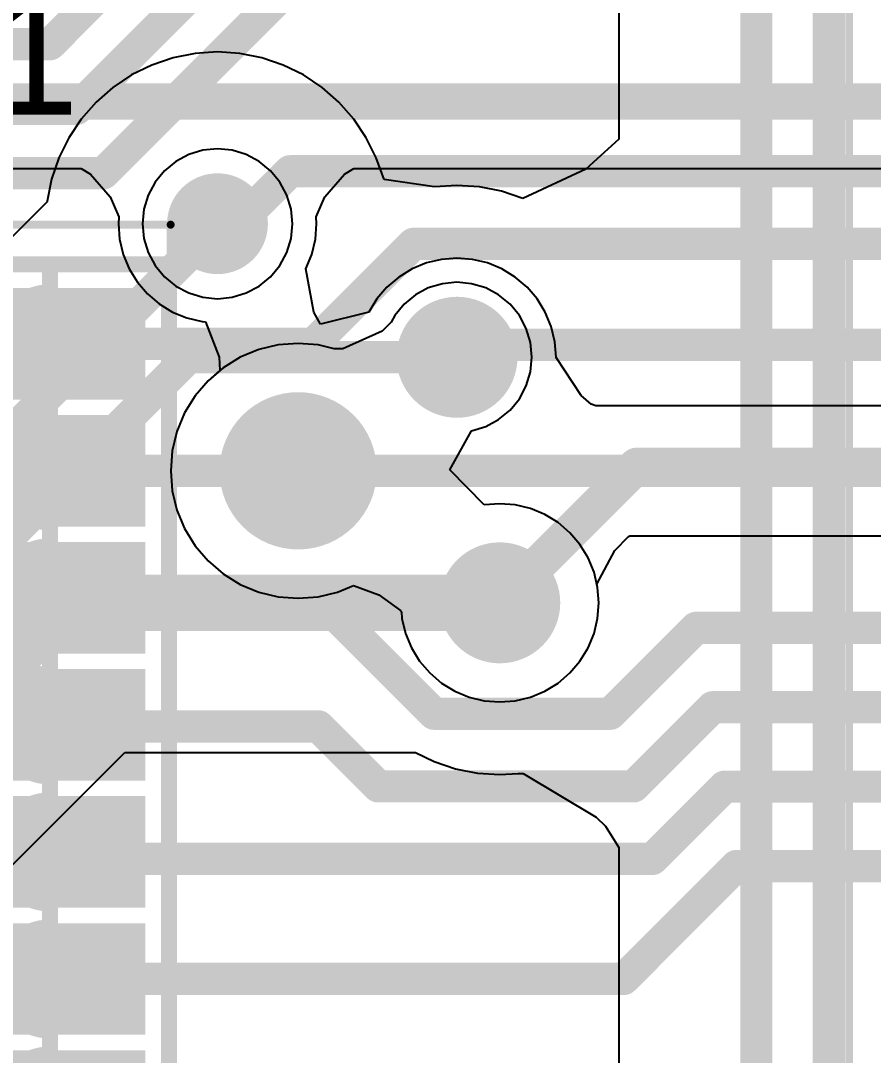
# Model space of a CAD drawing. Header units: millimetres. Extents: x 5.97 to 14.78, y 3.86 to 11.35.
# Drawn here: x 10.2562 to 10.4676, y 7.1488 to 7.4053 of the extents above; entities that cross this region are included whole.
import ezdxf

# ---------------------------------------------------------------- set-up
doc = ezdxf.new("R2010")
doc.units = ezdxf.units.MM
doc.header["$MEASUREMENT"] = 0
for name, color, linetype in [('BottomLayer', 5, 'Continuous'), ('BottomSolder', 6, 'Continuous'), ('Mechanical13', 56, 'Continuous'), ('Mechanical15', 56, 'Continuous'), ('MidLayer1', 16, 'Continuous'), ('MidLayer2', 76, 'Continuous'), ('MultiLayer', 9, 'Continuous'), ('TopLayer', 1, 'Continuous'), ('TopOverlay', 2, 'Continuous'), ('TopPaste', 8, 'Continuous'), ('TopSolder', 216, 'Continuous')]:
    doc.layers.add(name, color=color, linetype=linetype)

# ---------------------------------------------------------------- blocks, each defined once
blk = doc.blocks.new('TQG144_M_139')
at = {"layer": 'Mechanical15', "const_width": 0.00197}
blk.add_lwpolyline([(0.47835, 0.47835), (0.47835, -0.47835)], dxfattribs=at)
blk = doc.blocks.new('0603R_8CV_155')
at = {"layer": 'Mechanical13', "const_width": 0.00394}
for points in [[(-0.03346, 0.12992), (-0.03346, 0.12303)], [(0.03346, 0.12992), (-0.03346, 0.12992)], [(0.03346, 0.12992), (0.03346, 0.12303)], [(-0.03346, 0.09744), (-0.03346, 0.09154)], [(0.03346, 0.09744), (0.03346, 0.09154)], [(-0.03346, 0.06594), (-0.03346, 0.06004)], [(0.03346, 0.06594), (0.03346, 0.06004)], [(-0.03346, 0.03445), (-0.03346, 0.02854)], [(0.03346, 0.03445), (0.03346, 0.02854)], [(-0.03346, 0.00295), (-0.03346, -0.00295)], [(0.03346, 0.00295), (0.03346, -0.00295)], [(-0.03346, -0.02854), (-0.03346, -0.03445)], [(0.03346, -0.02854), (0.03346, -0.03445)], [(-0.03346, -0.06004), (-0.03346, -0.06594)], [(0.03346, -0.06004), (0.03346, -0.06594)], [(-0.03346, -0.09154), (-0.03346, -0.09744)], [(0.03346, -0.09154), (0.03346, -0.09744)], [(-0.03346, -0.12303), (-0.03346, -0.12992)], [(0.03346, -0.12303), (0.03346, -0.12992)], [(0.03346, -0.12992), (-0.03346, -0.12992)]]:
    blk.add_lwpolyline(points, dxfattribs=at)
at = {"layer": 'Mechanical13', "const_width": 0.00197}
for points in [[(-0.03445, 0.12992, 1), (-0.03248, 0.12992, 1)], [(-0.03445, 0.12992, 1), (-0.03248, 0.12992, 1)], [(0.03248, 0.12992, 1), (0.03445, 0.12992, 1)], [(0.03248, 0.12992, 1), (0.03445, 0.12992, 1)], [(-0.03445, 0.12303, 1), (-0.03248, 0.12303, 1)], [(-0.03445, 0.12303, 1), (-0.03248, 0.12303, 1)], [(0.03248, 0.12303, 1), (0.03445, 0.12303, 1)], [(0.03248, 0.12303, 1), (0.03445, 0.12303, 1)], [(-0.03445, 0.09744, 1), (-0.03248, 0.09744, 1)], [(-0.03445, 0.09744, 1), (-0.03248, 0.09744, 1)], [(0.03248, 0.09744, 1), (0.03445, 0.09744, 1)], [(0.03248, 0.09744, 1), (0.03445, 0.09744, 1)], [(-0.03445, 0.09154, 1), (-0.03248, 0.09154, 1)], [(-0.03445, 0.09154, 1), (-0.03248, 0.09154, 1)], [(0.03248, 0.09154, 1), (0.03445, 0.09154, 1)], [(0.03248, 0.09154, 1), (0.03445, 0.09154, 1)], [(-0.03445, 0.06594, 1), (-0.03248, 0.06594, 1)], [(-0.03445, 0.06594, 1), (-0.03248, 0.06594, 1)], [(0.03248, 0.06594, 1), (0.03445, 0.06594, 1)], [(0.03248, 0.06594, 1), (0.03445, 0.06594, 1)], [(-0.03445, 0.06004, 1), (-0.03248, 0.06004, 1)], [(-0.03445, 0.06004, 1), (-0.03248, 0.06004, 1)], [(0.03248, 0.06004, 1), (0.03445, 0.06004, 1)], [(0.03248, 0.06004, 1), (0.03445, 0.06004, 1)], [(-0.03445, 0.03445, 1), (-0.03248, 0.03445, 1)], [(-0.03445, 0.03445, 1), (-0.03248, 0.03445, 1)], [(0.03248, 0.03445, 1), (0.03445, 0.03445, 1)], [(0.03248, 0.03445, 1), (0.03445, 0.03445, 1)], [(-0.03445, 0.02854, 1), (-0.03248, 0.02854, 1)], [(-0.03445, 0.02854, 1), (-0.03248, 0.02854, 1)], [(0.03248, 0.02854, 1), (0.03445, 0.02854, 1)], [(0.03248, 0.02854, 1), (0.03445, 0.02854, 1)], [(-0.03445, 0.00295, 1), (-0.03248, 0.00295, 1)], [(-0.03445, 0.00295, 1), (-0.03248, 0.00295, 1)], [(0.03248, 0.00295, 1), (0.03445, 0.00295, 1)], [(0.03248, 0.00295, 1), (0.03445, 0.00295, 1)], [(-0.03445, -0.00295, 1), (-0.03248, -0.00295, 1)], [(-0.03445, -0.00295, 1), (-0.03248, -0.00295, 1)], [(0.03248, -0.00295, 1), (0.03445, -0.00295, 1)], [(0.03248, -0.00295, 1), (0.03445, -0.00295, 1)], [(-0.03445, -0.02854, 1), (-0.03248, -0.02854, 1)], [(-0.03445, -0.02854, 1), (-0.03248, -0.02854, 1)], [(0.03248, -0.02854, 1), (0.03445, -0.02854, 1)], [(0.03248, -0.02854, 1), (0.03445, -0.02854, 1)], [(-0.03445, -0.03445, 1), (-0.03248, -0.03445, 1)], [(-0.03445, -0.03445, 1), (-0.03248, -0.03445, 1)], [(0.03248, -0.03445, 1), (0.03445, -0.03445, 1)], [(0.03248, -0.03445, 1), (0.03445, -0.03445, 1)], [(-0.03445, -0.06004, 1), (-0.03248, -0.06004, 1)], [(-0.03445, -0.06004, 1), (-0.03248, -0.06004, 1)], [(0.03248, -0.06004, 1), (0.03445, -0.06004, 1)], [(0.03248, -0.06004, 1), (0.03445, -0.06004, 1)], [(-0.03445, -0.06594, 1), (-0.03248, -0.06594, 1)], [(-0.03445, -0.06594, 1), (-0.03248, -0.06594, 1)], [(0.03248, -0.06594, 1), (0.03445, -0.06594, 1)], [(0.03248, -0.06594, 1), (0.03445, -0.06594, 1)], [(-0.03445, -0.09154, 1), (-0.03248, -0.09154, 1)], [(-0.03445, -0.09154, 1), (-0.03248, -0.09154, 1)], [(0.03248, -0.09154, 1), (0.03445, -0.09154, 1)], [(0.03248, -0.09154, 1), (0.03445, -0.09154, 1)], [(-0.03445, -0.09744, 1), (-0.03248, -0.09744, 1)], [(-0.03445, -0.09744, 1), (-0.03248, -0.09744, 1)], [(0.03248, -0.09744, 1), (0.03445, -0.09744, 1)], [(0.03248, -0.09744, 1), (0.03445, -0.09744, 1)], [(-0.03445, -0.12303, 1), (-0.03248, -0.12303, 1)], [(-0.03445, -0.12303, 1), (-0.03248, -0.12303, 1)], [(0.03248, -0.12303, 1), (0.03445, -0.12303, 1)], [(0.03248, -0.12303, 1), (0.03445, -0.12303, 1)], [(-0.03445, -0.12992, 1), (-0.03248, -0.12992, 1)], [(-0.03445, -0.12992, 1), (-0.03248, -0.12992, 1)], [(0.03248, -0.12992, 1), (0.03445, -0.12992, 1)], [(0.03248, -0.12992, 1), (0.03445, -0.12992, 1)]]:
    blk.add_lwpolyline(points, format="xyb", close=True, dxfattribs=at)
at = {"layer": 'Mechanical13', "const_width": 0.00394}
for points in [[(-0.03346, 0.12303, -1), (-0.03346, 0.09744)], [(0.03346, 0.09744, -1), (0.03346, 0.12303)], [(-0.03346, 0.09154, -1), (-0.03346, 0.06594)], [(0.03346, 0.06594, -1), (0.03346, 0.09154)], [(-0.03346, 0.06004, -1), (-0.03346, 0.03445)], [(0.03346, 0.03445, -1), (0.03346, 0.06004)], [(-0.03346, 0.02854, -1), (-0.03346, 0.00295)], [(0.03346, 0.00295, -1), (0.03346, 0.02854)], [(-0.03346, -0.00295, -1), (-0.03346, -0.02854)], [(0.03346, -0.02854, -1), (0.03346, -0.00295)], [(-0.03346, -0.03445, -1), (-0.03346, -0.06004)], [(0.03346, -0.06004, -1), (0.03346, -0.03445)], [(-0.03346, -0.06594, -1), (-0.03346, -0.09154)], [(0.03346, -0.09154, -1), (0.03346, -0.06594)], [(-0.03346, -0.09744, -1), (-0.03346, -0.12303)], [(0.03346, -0.12303, -1), (0.03346, -0.09744)]]:
    blk.add_lwpolyline(points, format="xyb", dxfattribs=at)
at = {"layer": 'Mechanical15'}
for points, const_width in [([(0.06339, 0.13976), (-0.06339, 0.13976)], 0.00197), ([(-0.06339, 0.13976), (-0.06339, -0.13976)], 0.00197), ([(0.06339, 0.13976), (0.06339, -0.13976)], 0.00197), ([(0, 0.01969), (0, -0.01969)], 0.00394), ([(0.01969, 0), (-0.01969, 0)], 0.00394), ([(0.06339, -0.13976), (-0.06339, -0.13976)], 0.00197)]:
    blk.add_lwpolyline(points, dxfattribs=dict(at, const_width=const_width))
for points, const_width in [([(-0.06388, 0.13976, 1), (-0.06289, 0.13976, 1)], 0.000984), ([(-0.06388, 0.13976, 1), (-0.06289, 0.13976, 1)], 0.000984), ([(0.06289, 0.13976, 1), (0.06388, 0.13976, 1)], 0.000984), ([(0.06289, 0.13976, 1), (0.06388, 0.13976, 1)], 0.000984), ([(-0.00098, 0.01969, 1), (0.00098, 0.01969, 1)], 0.00197), ([(-0.02067, 0, 1), (-0.0187, 0, 1)], 0.00197), ([(0.0187, 0, 1), (0.02067, 0, 1)], 0.00197), ([(-0.00098, -0.01969, 1), (0.00098, -0.01969, 1)], 0.00197), ([(-0.06388, -0.13976, 1), (-0.06289, -0.13976, 1)], 0.000984), ([(-0.06388, -0.13976, 1), (-0.06289, -0.13976, 1)], 0.000984), ([(0.06289, -0.13976, 1), (0.06388, -0.13976, 1)], 0.000984), ([(0.06289, -0.13976, 1), (0.06388, -0.13976, 1)], 0.000984)]:
    blk.add_lwpolyline(points, format="xyb", close=True, dxfattribs=dict(at, const_width=const_width))
at = {"layer": 'TopLayer'}
for points in [[(-0.0128, 0.09941), (-0.0128, 0.12106), (-0.05413, 0.09941), (-0.05413, 0.12106)], [(0.05413, 0.09941), (0.05413, 0.12106), (0.0128, 0.09941), (0.0128, 0.12106)], [(-0.0128, 0.06791), (-0.0128, 0.08957), (-0.05413, 0.06791), (-0.05413, 0.08957)], [(0.05413, 0.06791), (0.05413, 0.08957), (0.0128, 0.06791), (0.0128, 0.08957)], [(-0.0128, 0.03642), (-0.0128, 0.05807), (-0.05413, 0.03642), (-0.05413, 0.05807)], [(0.05413, 0.03642), (0.05413, 0.05807), (0.0128, 0.03642), (0.0128, 0.05807)], [(-0.0128, 0.00492), (-0.0128, 0.02657), (-0.05413, 0.00492), (-0.05413, 0.02657)], [(0.05413, 0.00492), (0.05413, 0.02657), (0.0128, 0.00492), (0.0128, 0.02657)], [(-0.0128, -0.02657), (-0.0128, -0.00492), (-0.05413, -0.02657), (-0.05413, -0.00492)], [(0.05413, -0.02657), (0.05413, -0.00492), (0.0128, -0.02657), (0.0128, -0.00492)], [(-0.0128, -0.05807), (-0.0128, -0.03642), (-0.05413, -0.05807), (-0.05413, -0.03642)], [(0.05413, -0.05807), (0.05413, -0.03642), (0.0128, -0.05807), (0.0128, -0.03642)], [(-0.0128, -0.08957), (-0.0128, -0.06791), (-0.05413, -0.08957), (-0.05413, -0.06791)], [(0.05413, -0.08957), (0.05413, -0.06791), (0.0128, -0.08957), (0.0128, -0.06791)], [(-0.0128, -0.12106), (-0.0128, -0.09941), (-0.05413, -0.12106), (-0.05413, -0.09941)], [(0.05413, -0.12106), (0.05413, -0.09941), (0.0128, -0.12106), (0.0128, -0.09941)]]:
    blk.add_solid(points, dxfattribs=at)
at = {"layer": 'TopOverlay', "const_width": 0.00394}
for points in [[(-0.06299, 0.12992), (-0.06299, -0.12992)], [(-0.03346, 0.12992), (-0.06299, 0.12992)], [(0.03346, 0.12992), (-0.03346, 0.12992)], [(0.06299, 0.12992), (0.03346, 0.12992)], [(0.06339, 0.12953), (0.06299, 0.12992)], [(0.06339, 0.12953), (0.06339, -0.12992)], [(-0.03346, -0.12992), (-0.06299, -0.12992)], [(0.03346, -0.12992), (-0.03346, -0.12992)], [(0.06339, -0.12992), (0.03346, -0.12992)]]:
    blk.add_lwpolyline(points, dxfattribs=at)
at = {"layer": 'TopOverlay', "const_width": 0.00197}
for points in [[(-0.06398, 0.12992, 1), (-0.06201, 0.12992, 1)], [(-0.06398, 0.12992, 1), (-0.06201, 0.12992, 1)], [(-0.03445, 0.12992, 1), (-0.03248, 0.12992, 1)], [(-0.03445, 0.12992, 1), (-0.03248, 0.12992, 1)], [(0.03248, 0.12992, 1), (0.03445, 0.12992, 1)], [(0.03248, 0.12992, 1), (0.03445, 0.12992, 1)], [(0.06201, 0.12992, 1), (0.06398, 0.12992, 1)], [(0.06201, 0.12992, 1), (0.06398, 0.12992, 1)], [(0.0624, 0.12953, 1), (0.06437, 0.12953, 1)], [(0.0624, 0.12953, 1), (0.06437, 0.12953, 1)], [(-0.06398, -0.12992, 1), (-0.06201, -0.12992, 1)], [(-0.06398, -0.12992, 1), (-0.06201, -0.12992, 1)], [(-0.03445, -0.12992, 1), (-0.03248, -0.12992, 1)], [(-0.03445, -0.12992, 1), (-0.03248, -0.12992, 1)], [(0.03248, -0.12992, 1), (0.03445, -0.12992, 1)], [(0.03248, -0.12992, 1), (0.03445, -0.12992, 1)], [(0.0624, -0.12992, 1), (0.06437, -0.12992, 1)], [(0.0624, -0.12992, 1), (0.06437, -0.12992, 1)]]:
    blk.add_lwpolyline(points, format="xyb", close=True, dxfattribs=at)
at = {"layer": 'TopPaste'}
for points in [[(-0.0098, 0.09641), (-0.0098, 0.12406), (-0.05713, 0.09641), (-0.05713, 0.12406)], [(0.05713, 0.09641), (0.05713, 0.12406), (0.0098, 0.09641), (0.0098, 0.12406)], [(-0.0098, 0.06491), (-0.0098, 0.09257), (-0.05713, 0.06491), (-0.05713, 0.09257)], [(0.05713, 0.06491), (0.05713, 0.09257), (0.0098, 0.06491), (0.0098, 0.09257)], [(-0.0098, 0.03342), (-0.0098, 0.06107), (-0.05713, 0.03342), (-0.05713, 0.06107)], [(0.05713, 0.03342), (0.05713, 0.06107), (0.0098, 0.03342), (0.0098, 0.06107)], [(-0.0098, 0.00192), (-0.0098, 0.02957), (-0.05713, 0.00192), (-0.05713, 0.02957)], [(0.05713, 0.00192), (0.05713, 0.02957), (0.0098, 0.00192), (0.0098, 0.02957)], [(-0.0098, -0.02957), (-0.0098, -0.00192), (-0.05713, -0.02957), (-0.05713, -0.00192)], [(0.05713, -0.02957), (0.05713, -0.00192), (0.0098, -0.02957), (0.0098, -0.00192)], [(-0.0098, -0.06107), (-0.0098, -0.03342), (-0.05713, -0.06107), (-0.05713, -0.03342)], [(0.05713, -0.06107), (0.05713, -0.03342), (0.0098, -0.06107), (0.0098, -0.03342)], [(-0.0098, -0.09257), (-0.0098, -0.06491), (-0.05713, -0.09257), (-0.05713, -0.06491)], [(0.05713, -0.09257), (0.05713, -0.06491), (0.0098, -0.09257), (0.0098, -0.06491)], [(-0.0098, -0.12406), (-0.0098, -0.09641), (-0.05713, -0.12406), (-0.05713, -0.09641)], [(0.05713, -0.12406), (0.05713, -0.09641), (0.0098, -0.12406), (0.0098, -0.09641)]]:
    blk.add_solid(points, dxfattribs=at)
at = {"layer": 'TopSolder'}
for points in [[(-0.0103, 0.09691), (-0.0103, 0.12356), (-0.05663, 0.09691), (-0.05663, 0.12356)], [(0.05663, 0.09691), (0.05663, 0.12356), (0.0103, 0.09691), (0.0103, 0.12356)], [(-0.0103, 0.06541), (-0.0103, 0.09207), (-0.05663, 0.06541), (-0.05663, 0.09207)], [(0.05663, 0.06541), (0.05663, 0.09207), (0.0103, 0.06541), (0.0103, 0.09207)], [(-0.0103, 0.03392), (-0.0103, 0.06057), (-0.05663, 0.03392), (-0.05663, 0.06057)], [(0.05663, 0.03392), (0.05663, 0.06057), (0.0103, 0.03392), (0.0103, 0.06057)], [(-0.0103, 0.00242), (-0.0103, 0.02907), (-0.05663, 0.00242), (-0.05663, 0.02907)], [(0.05663, 0.00242), (0.05663, 0.02907), (0.0103, 0.00242), (0.0103, 0.02907)], [(-0.0103, -0.02907), (-0.0103, -0.00242), (-0.05663, -0.02907), (-0.05663, -0.00242)], [(0.05663, -0.02907), (0.05663, -0.00242), (0.0103, -0.02907), (0.0103, -0.00242)], [(-0.0103, -0.06057), (-0.0103, -0.03392), (-0.05663, -0.06057), (-0.05663, -0.03392)], [(0.05663, -0.06057), (0.05663, -0.03392), (0.0103, -0.06057), (0.0103, -0.03392)], [(-0.0103, -0.09207), (-0.0103, -0.06541), (-0.05663, -0.09207), (-0.05663, -0.06541)], [(0.05663, -0.09207), (0.05663, -0.06541), (0.0103, -0.09207), (0.0103, -0.06541)], [(-0.0103, -0.12356), (-0.0103, -0.09691), (-0.05663, -0.12356), (-0.05663, -0.09691)], [(0.05663, -0.12356), (0.05663, -0.09691), (0.0103, -0.12356), (0.0103, -0.09691)]]:
    blk.add_solid(points, dxfattribs=at)

msp = doc.modelspace()

# ---------------------------------------------------------------- linework, layer by layer
at = {"layer": 'BottomLayer'}
for p, q in [((10.40456, 7.51315), (10.40456, 7.37595)), ((10.29398, 7.39614), (10.2887, 7.39435)), ((10.29944, 7.39723), (10.29398, 7.39614)), ((10.305, 7.39759), (10.29944, 7.39723)), ((10.31056, 7.39723), (10.305, 7.39759)), ((10.31602, 7.39614), (10.31056, 7.39723)), ((10.3213, 7.39435), (10.31602, 7.39614)), ((10.2887, 7.39435), (10.2837, 7.39189)), ((10.3263, 7.39189), (10.3213, 7.39435)), ((10.2837, 7.39189), (10.27907, 7.38879)), ((10.33093, 7.38879), (10.3263, 7.39189)), ((10.27907, 7.38879), (10.27488, 7.38512)), ((10.33512, 7.38512), (10.33093, 7.38879)), ((10.27488, 7.38512), (10.27121, 7.38093)), ((10.33879, 7.38093), (10.33512, 7.38512)), ((10.27121, 7.38093), (10.26811, 7.3763)), ((10.34189, 7.3763), (10.33879, 7.38093)), ((10.26811, 7.3763), (10.26565, 7.3713)), ((10.34435, 7.3713), (10.34189, 7.3763)), ((10.40456, 7.37595), (10.39638, 7.36851)), ((10.26565, 7.3713), (10.26386, 7.36602)), ((10.34632, 7.366), (10.34435, 7.3713)), ((10.39638, 7.36851), (10.38069, 7.36124)), ((10.26386, 7.36602), (10.26277, 7.36056)), ((10.35883, 7.36412), (10.34632, 7.366)), ((10.36439, 7.36448), (10.35883, 7.36412)), ((10.36995, 7.36412), (10.36439, 7.36448)), ((10.37542, 7.36303), (10.36995, 7.36412)), ((10.38069, 7.36124), (10.37542, 7.36303)), ((10.26277, 7.36045), (10.13664, 7.23432)), ((10.26277, 7.36056), (10.26277, 7.36045)), ((10.19187, 7.13378), (10.28202, 7.22393)), ((10.28202, 7.22393), (10.3541, 7.22393)), ((10.3541, 7.22393), (10.3587, 7.22166)), ((10.3587, 7.22166), (10.36398, 7.21987)), ((10.36398, 7.21987), (10.36944, 7.21878)), ((10.36944, 7.21878), (10.375, 7.21842)), ((10.375, 7.21842), (10.37956, 7.21872)), ((10.37956, 7.21872), (10.38076, 7.21866)), ((10.38076, 7.21866), (10.3989, 7.20785)), ((10.3989, 7.20785), (10.40124, 7.20566)), ((10.40124, 7.20566), (10.40456, 7.20032)), ((10.40456, 7.20032), (10.40456, 7.09587))]:
    msp.add_line(p, q, dxfattribs=at)
for points, const_width in [([(10.45663, 6.91969), (10.45663, 7.56159)], 0.008), ([(10.43863, 6.92715), (10.43863, 7.55488)], 0.008), ([(10.15075, 7.20025), (10.305, 7.3545)], 0.008), ([(10.305, 7.3545), (10.305, 7.355)], 0.008), ([(10.16021, 7.18425), (10.29785, 7.32189)], 0.008), ([(10.29785, 7.32189), (10.36439, 7.32189)], 0.008), ([(10.16565, 7.16), (10.26666, 7.26101)], 0.014), ([(10.26666, 7.26101), (10.375, 7.26101)], 0.014)]:
    msp.add_lwpolyline(points, dxfattribs=dict(at, const_width=const_width))
for points, const_width in [([(10.29875, 7.355, 1), (10.31125, 7.355, 1)], 0.0125), ([(10.303, 7.355, 1), (10.307, 7.355, 1)], 0.004), ([(10.303, 7.3545, 1), (10.307, 7.3545, 1)], 0.004), ([(10.303, 7.3545, 1), (10.307, 7.3545, 1)], 0.004), ([(10.35814, 7.32189, 1), (10.37064, 7.32189, 1)], 0.0125), ([(10.29585, 7.32189, 1), (10.29985, 7.32189, 1)], 0.004), ([(10.29585, 7.32189, 1), (10.29985, 7.32189, 1)], 0.004), ([(10.36239, 7.32189, 1), (10.36639, 7.32189, 1)], 0.004), ([(10.31875, 7.29374, 1), (10.33125, 7.29374, 1)], 0.0125), ([(10.36875, 7.26101, 1), (10.38125, 7.26101, 1)], 0.0125), ([(10.26316, 7.26101, 1), (10.27016, 7.26101, 1)], 0.007), ([(10.26316, 7.26101, 1), (10.27016, 7.26101, 1)], 0.007), ([(10.3715, 7.26101, 1), (10.3785, 7.26101, 1)], 0.007)]:
    msp.add_lwpolyline(points, format="xyb", close=True, dxfattribs=dict(at, const_width=const_width))
at = {"layer": 'BottomSolder', "const_width": 0.015}
for points in [[(10.35689, 7.32189, 1), (10.37189, 7.32189, 1)], [(10.3675, 7.26101, 1), (10.3825, 7.26101, 1)]]:
    msp.add_lwpolyline(points, format="xyb", close=True, dxfattribs=at)
at = {"layer": 'MidLayer1'}
for p, q in [((10.29789, 7.37217), (10.29467, 7.37046)), ((10.30137, 7.37323), (10.29789, 7.37217)), ((10.305, 7.37359), (10.30137, 7.37323)), ((10.30863, 7.37323), (10.305, 7.37359)), ((10.31211, 7.37217), (10.30863, 7.37323)), ((10.31533, 7.37046), (10.31211, 7.37217)), ((10.29467, 7.37046), (10.29186, 7.36814)), ((10.31814, 7.36814), (10.31533, 7.37046)), ((10.29186, 7.36814), (10.28954, 7.36533)), ((10.32046, 7.36533), (10.31814, 7.36814)), ((10.28954, 7.36533), (10.28783, 7.36211)), ((10.32217, 7.36211), (10.32046, 7.36533)), ((10.28783, 7.36211), (10.28677, 7.35863)), ((10.32323, 7.35863), (10.32217, 7.36211)), ((10.28677, 7.35863), (10.28641, 7.355)), ((10.32359, 7.355), (10.32323, 7.35863)), ((10.28641, 7.355), (10.28677, 7.35137)), ((10.32323, 7.35137), (10.32359, 7.355)), ((10.28677, 7.35137), (10.28783, 7.34789)), ((10.32217, 7.34789), (10.32323, 7.35137)), ((10.28783, 7.34789), (10.28954, 7.34467)), ((10.32046, 7.34467), (10.32217, 7.34789)), ((10.28954, 7.34467), (10.29186, 7.34186)), ((10.31814, 7.34186), (10.32046, 7.34467)), ((10.29186, 7.34186), (10.29467, 7.33954)), ((10.31533, 7.33954), (10.31814, 7.34186)), ((10.29467, 7.33954), (10.29789, 7.33783)), ((10.31211, 7.33783), (10.31533, 7.33954)), ((10.35728, 7.33907), (10.35407, 7.33735)), ((10.36077, 7.34013), (10.35728, 7.33907)), ((10.36439, 7.34048), (10.36077, 7.34013)), ((10.36802, 7.34013), (10.36439, 7.34048)), ((10.37151, 7.33907), (10.36802, 7.34013)), ((10.37472, 7.33735), (10.37151, 7.33907)), ((10.29789, 7.33783), (10.30137, 7.33677)), ((10.30137, 7.33677), (10.305, 7.33641)), ((10.305, 7.33641), (10.30863, 7.33677)), ((10.30863, 7.33677), (10.31211, 7.33783)), ((10.35407, 7.33735), (10.35125, 7.33504)), ((10.37754, 7.33504), (10.37472, 7.33735)), ((10.35125, 7.33504), (10.34894, 7.33222)), ((10.37985, 7.33222), (10.37754, 7.33504)), ((10.34894, 7.33222), (10.34808, 7.33062)), ((10.38157, 7.32901), (10.37985, 7.33222)), ((10.34585, 7.32839), (10.33605, 7.32399)), ((10.34808, 7.33062), (10.34585, 7.32839)), ((10.38263, 7.32552), (10.38157, 7.32901)), ((10.31524, 7.32379), (10.31066, 7.32189)), ((10.32006, 7.32495), (10.31524, 7.32379)), ((10.325, 7.32534), (10.32006, 7.32495)), ((10.32994, 7.32495), (10.325, 7.32534)), ((10.33395, 7.32399), (10.32994, 7.32495)), ((10.33584, 7.32395), (10.33395, 7.32399)), ((10.33605, 7.32399), (10.33584, 7.32395)), ((10.38298, 7.32189), (10.38263, 7.32552)), ((10.31066, 7.32189), (10.30643, 7.3193)), ((10.38263, 7.31827), (10.38298, 7.32189)), ((10.30643, 7.3193), (10.30266, 7.31608)), ((10.38157, 7.31478), (10.38263, 7.31827)), ((10.30266, 7.31608), (10.29944, 7.31231)), ((10.37985, 7.31157), (10.38157, 7.31478)), ((10.29944, 7.31231), (10.29685, 7.30809)), ((10.37754, 7.30875), (10.37985, 7.31157)), ((10.29685, 7.30809), (10.29495, 7.3035)), ((10.37472, 7.30644), (10.37754, 7.30875)), ((10.37151, 7.30472), (10.37472, 7.30644)), ((10.29495, 7.3035), (10.29379, 7.29868)), ((10.36263, 7.29399), (10.36802, 7.30366)), ((10.36802, 7.30366), (10.37151, 7.30472)), ((10.29379, 7.29868), (10.2934, 7.29374)), ((10.2934, 7.29374), (10.29379, 7.2888)), ((10.37116, 7.28528), (10.36263, 7.29399)), ((10.29379, 7.2888), (10.29495, 7.28398)), ((10.375, 7.28558), (10.37116, 7.28528)), ((10.37884, 7.28528), (10.375, 7.28558)), ((10.38259, 7.28438), (10.37884, 7.28528)), ((10.29495, 7.28398), (10.29685, 7.2794)), ((10.38616, 7.28291), (10.38259, 7.28438)), ((10.38945, 7.28089), (10.38616, 7.28291)), ((10.39238, 7.27839), (10.38945, 7.28089)), ((10.29685, 7.2794), (10.29944, 7.27517)), ((10.39488, 7.27545), (10.39238, 7.27839)), ((10.29944, 7.27517), (10.30266, 7.2714)), ((10.3969, 7.27217), (10.39488, 7.27545)), ((10.39837, 7.2686), (10.3969, 7.27217)), ((10.30266, 7.2714), (10.30643, 7.26818)), ((10.30643, 7.26818), (10.31066, 7.26559)), ((10.39927, 7.26485), (10.39837, 7.2686)), ((10.31066, 7.26559), (10.31524, 7.26369)), ((10.33476, 7.26369), (10.33873, 7.26533)), ((10.33873, 7.26533), (10.34499, 7.26302)), ((10.39958, 7.26101), (10.39927, 7.26485)), ((10.31524, 7.26369), (10.32006, 7.26253)), ((10.32006, 7.26253), (10.325, 7.26214)), ((10.325, 7.26214), (10.32994, 7.26253)), ((10.32994, 7.26253), (10.33476, 7.26369)), ((10.34499, 7.26302), (10.35034, 7.25914)), ((10.35034, 7.25914), (10.3506, 7.2588)), ((10.39927, 7.25716), (10.39958, 7.26101)), ((10.3506, 7.2588), (10.35073, 7.25716)), ((10.35073, 7.25716), (10.35163, 7.25341)), ((10.39837, 7.25341), (10.39927, 7.25716)), ((10.35163, 7.25341), (10.3531, 7.24985)), ((10.3969, 7.24985), (10.39837, 7.25341)), ((10.3531, 7.24985), (10.35512, 7.24656)), ((10.39488, 7.24656), (10.3969, 7.24985)), ((10.35512, 7.24656), (10.35762, 7.24363)), ((10.39238, 7.24363), (10.39488, 7.24656)), ((10.35762, 7.24363), (10.36055, 7.24113)), ((10.38945, 7.24113), (10.39238, 7.24363)), ((10.36055, 7.24113), (10.36384, 7.23911)), ((10.36384, 7.23911), (10.36741, 7.23764)), ((10.38259, 7.23764), (10.38616, 7.23911)), ((10.38616, 7.23911), (10.38945, 7.24113)), ((10.36741, 7.23764), (10.37116, 7.23674)), ((10.37116, 7.23674), (10.375, 7.23643)), ((10.375, 7.23643), (10.37884, 7.23674)), ((10.37884, 7.23674), (10.38259, 7.23764))]:
    msp.add_line(p, q, dxfattribs=at)
for points, const_width in [([(10.29875, 7.355, 1), (10.31125, 7.355, 1)], 0.0125), ([(10.35814, 7.32189, 1), (10.37064, 7.32189, 1)], 0.0125), ([(10.31525, 7.29374, 1), (10.33475, 7.29374, 1)], 0.0195), ([(10.36875, 7.26101, 1), (10.38125, 7.26101, 1)], 0.0125)]:
    msp.add_lwpolyline(points, format="xyb", close=True, dxfattribs=dict(at, const_width=const_width))
at = {"layer": 'MidLayer2'}
for p, q in [((10.09012, 7.3687), (10.27117, 7.3687)), ((10.27117, 7.3687), (10.27353, 7.36732)), ((10.27353, 7.36732), (10.27835, 7.36165)), ((10.33165, 7.36165), (10.33647, 7.36732)), ((10.33647, 7.36732), (10.33883, 7.3687)), ((10.33883, 7.3687), (11.13596, 7.3687)), ((10.27835, 7.36165), (10.28056, 7.3567)), ((10.32944, 7.3567), (10.33165, 7.36165)), ((10.28056, 7.3567), (10.28042, 7.355)), ((10.32958, 7.355), (10.32944, 7.3567)), ((10.28042, 7.355), (10.28073, 7.35116)), ((10.32927, 7.35116), (10.32958, 7.355)), ((10.28073, 7.35116), (10.28163, 7.34741)), ((10.32837, 7.34741), (10.32927, 7.35116)), ((10.28163, 7.34741), (10.2831, 7.34384)), ((10.3269, 7.34384), (10.32837, 7.34741)), ((10.36439, 7.34647), (10.36055, 7.34617)), ((10.36824, 7.34617), (10.36439, 7.34647)), ((10.2831, 7.34384), (10.28512, 7.34055)), ((10.32891, 7.33307), (10.3269, 7.34384)), ((10.35324, 7.34379), (10.34995, 7.34178)), ((10.3568, 7.34527), (10.35324, 7.34379)), ((10.36055, 7.34617), (10.3568, 7.34527)), ((10.37199, 7.34527), (10.36824, 7.34617)), ((10.37555, 7.34379), (10.37199, 7.34527)), ((10.37884, 7.34178), (10.37555, 7.34379)), ((10.34995, 7.34178), (10.34702, 7.33927)), ((10.38177, 7.33927), (10.37884, 7.34178)), ((10.28512, 7.34055), (10.28762, 7.33762)), ((10.34702, 7.33927), (10.34451, 7.33634)), ((10.38428, 7.33634), (10.38177, 7.33927)), ((10.28762, 7.33762), (10.29055, 7.33512)), ((10.34451, 7.33634), (10.3425, 7.33305)), ((10.38629, 7.33305), (10.38428, 7.33634)), ((10.29055, 7.33512), (10.29384, 7.3331)), ((10.29384, 7.3331), (10.29741, 7.33163)), ((10.29741, 7.33163), (10.30116, 7.33073)), ((10.33052, 7.33008), (10.32891, 7.33307)), ((10.3425, 7.33305), (10.33052, 7.33008)), ((10.38777, 7.32949), (10.38629, 7.33305)), ((10.30116, 7.33073), (10.30199, 7.33066)), ((10.30199, 7.33066), (10.30542, 7.32189)), ((10.38867, 7.32574), (10.38777, 7.32949)), ((10.38897, 7.32189), (10.38867, 7.32574)), ((10.30542, 7.32189), (10.30558, 7.31858)), ((10.38896, 7.32182), (10.38897, 7.32189)), ((10.39518, 7.31243), (10.38896, 7.32182)), ((10.30558, 7.31858), (10.30266, 7.31608)), ((10.30266, 7.31608), (10.29944, 7.31231)), ((10.29944, 7.31231), (10.29685, 7.30809)), ((10.39765, 7.3103), (10.39518, 7.31243)), ((10.29685, 7.30809), (10.29495, 7.3035)), ((10.39885, 7.30982), (10.39765, 7.3103)), ((10.65628, 7.30982), (10.39885, 7.30982)), ((10.29495, 7.3035), (10.29379, 7.29868)), ((10.29379, 7.29868), (10.2934, 7.29374)), ((10.2934, 7.29374), (10.29379, 7.2888)), ((10.29379, 7.2888), (10.29495, 7.28398)), ((10.29495, 7.28398), (10.29685, 7.2794)), ((10.29685, 7.2794), (10.29944, 7.27517)), ((10.40351, 7.27395), (10.4069, 7.27748)), ((10.4069, 7.27748), (10.40725, 7.27766)), ((10.40725, 7.27766), (10.58961, 7.27766)), ((10.29944, 7.27517), (10.30266, 7.2714)), ((10.39908, 7.26566), (10.40351, 7.27395)), ((10.30266, 7.2714), (10.30643, 7.26818)), ((10.30643, 7.26818), (10.31066, 7.26559)), ((10.31066, 7.26559), (10.31524, 7.26369)), ((10.33476, 7.26369), (10.33873, 7.26533)), ((10.33873, 7.26533), (10.34499, 7.26302)), ((10.39927, 7.26485), (10.39908, 7.26566)), ((10.39958, 7.26101), (10.39927, 7.26485)), ((10.31524, 7.26369), (10.32006, 7.26253)), ((10.32006, 7.26253), (10.325, 7.26214)), ((10.325, 7.26214), (10.32994, 7.26253)), ((10.32994, 7.26253), (10.33476, 7.26369)), ((10.34499, 7.26302), (10.35034, 7.25914)), ((10.35034, 7.25914), (10.3506, 7.2588)), ((10.39927, 7.25716), (10.39958, 7.26101)), ((10.3506, 7.2588), (10.35073, 7.25716)), ((10.35073, 7.25716), (10.35163, 7.25341)), ((10.39837, 7.25341), (10.39927, 7.25716)), ((10.35163, 7.25341), (10.3531, 7.24985)), ((10.3969, 7.24985), (10.39837, 7.25341)), ((10.3531, 7.24985), (10.35512, 7.24656)), ((10.39488, 7.24656), (10.3969, 7.24985)), ((10.35512, 7.24656), (10.35762, 7.24363)), ((10.39238, 7.24363), (10.39488, 7.24656)), ((10.35762, 7.24363), (10.36055, 7.24113)), ((10.38945, 7.24113), (10.39238, 7.24363)), ((10.36055, 7.24113), (10.36384, 7.23911)), ((10.36384, 7.23911), (10.36741, 7.23764)), ((10.38259, 7.23764), (10.38616, 7.23911)), ((10.38616, 7.23911), (10.38945, 7.24113)), ((10.36741, 7.23764), (10.37116, 7.23674)), ((10.37116, 7.23674), (10.375, 7.23643)), ((10.375, 7.23643), (10.37884, 7.23674)), ((10.37884, 7.23674), (10.38259, 7.23764))]:
    msp.add_line(p, q, dxfattribs=at)
for points, const_width in [([(10.09012, 7.38528), (11.13596, 7.38528)], 0.009), ([(10.325, 7.29374), (10.65628, 7.29374)], 0.008)]:
    msp.add_lwpolyline(points, dxfattribs=dict(at, const_width=const_width))
for points, const_width in [([(10.29875, 7.355, 1), (10.31125, 7.355, 1)], 0.0125), ([(10.35814, 7.32189, 1), (10.37064, 7.32189, 1)], 0.0125), ([(10.31525, 7.29374, 1), (10.33475, 7.29374, 1)], 0.0195), ([(10.323, 7.29374, 1), (10.327, 7.29374, 1)], 0.004), ([(10.36875, 7.26101, 1), (10.38125, 7.26101, 1)], 0.0125)]:
    msp.add_lwpolyline(points, format="xyb", close=True, dxfattribs=dict(at, const_width=const_width))
at = {"layer": 'MultiLayer'}
for points, const_width in [([(10.29875, 7.355, 1), (10.31125, 7.355, 1)], 0.0125), ([(10.35814, 7.32189, 1), (10.37064, 7.32189, 1)], 0.0125), ([(10.31525, 7.29374, 1), (10.33475, 7.29374, 1)], 0.0195), ([(10.36875, 7.26101, 1), (10.38125, 7.26101, 1)], 0.0125)]:
    msp.add_lwpolyline(points, format="xyb", close=True, dxfattribs=dict(at, const_width=const_width))
at = {"layer": 'TopLayer'}
for points, const_width in [([(10.26345, 7.3995), (10.31845, 7.4545)], 0.008), ([(10.27007, 7.3835), (10.32507, 7.4385)], 0.008), ([(10.2767, 7.3675), (10.3317, 7.4225)], 0.008), ([(10.19162, 7.3995), (10.26345, 7.3995)], 0.008), ([(10.19824, 7.3835), (10.27007, 7.3835)], 0.008), ([(10.31, 7.355), (10.323, 7.368)], 0.008), ([(10.323, 7.368), (10.51932, 7.368)], 0.008), ([(10.24893, 7.3675), (10.2767, 7.3675)], 0.008), ([(10.305, 7.355), (10.31, 7.355)], 0.008), ([(10.32885, 7.32524), (10.35361, 7.35)], 0.008), ([(10.35361, 7.35), (10.52678, 7.35)], 0.008), ([(10.26346, 7.32524), (10.32885, 7.32524)], 0.008), ([(10.36439, 7.32189), (10.3675, 7.325)], 0.008), ([(10.3675, 7.325), (10.5078, 7.325)], 0.008), ([(10.26346, 7.29374), (10.26346, 7.29439)], 0.008), ([(10.28146, 7.29374), (10.325, 7.29374)], 0.008), ([(10.375, 7.26101), (10.40898, 7.29499)], 0.009), ([(10.40898, 7.29499), (10.58356, 7.29499)], 0.009), ([(10.26346, 7.26224), (10.33, 7.26224)], 0.008), ([(10.33, 7.26224), (10.35873, 7.23351)], 0.008), ([(10.40241, 7.23351), (10.4237, 7.2548)], 0.008), ([(10.4237, 7.2548), (10.52268, 7.2548)], 0.008), ([(10.40819, 7.21551), (10.4278, 7.23512)], 0.008), ([(10.4278, 7.23512), (10.52268, 7.23512)], 0.008), ([(10.35873, 7.23351), (10.40241, 7.23351)], 0.008), ([(10.26346, 7.23075), (10.26383, 7.23038)], 0.008), ([(10.26383, 7.23038), (10.33, 7.23038)], 0.008), ([(10.33, 7.23038), (10.34487, 7.21551)], 0.008), ([(10.34487, 7.21551), (10.40819, 7.21551)], 0.008), ([(10.41282, 7.19751), (10.43075, 7.21543)], 0.008), ([(10.43075, 7.21543), (10.52268, 7.21543)], 0.008), ([(10.26346, 7.19925), (10.26521, 7.19751)], 0.008), ([(10.26521, 7.19751), (10.41282, 7.19751)], 0.008), ([(10.4057, 7.16776), (10.43369, 7.19575)], 0.008), ([(10.43369, 7.19575), (10.52268, 7.19575)], 0.008), ([(10.26346, 7.16776), (10.4057, 7.16776)], 0.008)]:
    msp.add_lwpolyline(points, dxfattribs=dict(at, const_width=const_width))
for points, const_width in [([(10.26145, 7.3995, 1), (10.26545, 7.3995, 1)], 0.004), ([(10.26145, 7.3995, 1), (10.26545, 7.3995, 1)], 0.004), ([(10.26807, 7.3835, 1), (10.27207, 7.3835, 1)], 0.004), ([(10.26807, 7.3835, 1), (10.27207, 7.3835, 1)], 0.004), ([(10.321, 7.368, 1), (10.325, 7.368, 1)], 0.004), ([(10.321, 7.368, 1), (10.325, 7.368, 1)], 0.004), ([(10.2747, 7.3675, 1), (10.2787, 7.3675, 1)], 0.004), ([(10.2747, 7.3675, 1), (10.2787, 7.3675, 1)], 0.004), ([(10.29875, 7.355, 1), (10.31125, 7.355, 1)], 0.0125), ([(10.303, 7.355, 1), (10.307, 7.355, 1)], 0.004), ([(10.308, 7.355, 1), (10.312, 7.355, 1)], 0.004), ([(10.308, 7.355, 1), (10.312, 7.355, 1)], 0.004), ([(10.35161, 7.35, 1), (10.35561, 7.35, 1)], 0.004), ([(10.35161, 7.35, 1), (10.35561, 7.35, 1)], 0.004), ([(10.35814, 7.32189, 1), (10.37064, 7.32189, 1)], 0.0125), ([(10.26146, 7.32524, 1), (10.26546, 7.32524, 1)], 0.004), ([(10.32685, 7.32524, 1), (10.33085, 7.32524, 1)], 0.004), ([(10.32685, 7.32524, 1), (10.33085, 7.32524, 1)], 0.004), ([(10.3655, 7.325, 1), (10.3695, 7.325, 1)], 0.004), ([(10.3655, 7.325, 1), (10.3695, 7.325, 1)], 0.004), ([(10.36239, 7.32189, 1), (10.36639, 7.32189, 1)], 0.004), ([(10.31875, 7.29374, 1), (10.33125, 7.29374, 1)], 0.0125), ([(10.26146, 7.29439, 1), (10.26546, 7.29439, 1)], 0.004), ([(10.26146, 7.29374, 1), (10.26546, 7.29374, 1)], 0.004), ([(10.27946, 7.29374, 1), (10.28346, 7.29374, 1)], 0.004), ([(10.323, 7.29374, 1), (10.327, 7.29374, 1)], 0.004), ([(10.40673, 7.29499, 1), (10.41123, 7.29499, 1)], 0.0045), ([(10.40673, 7.29499, 1), (10.41123, 7.29499, 1)], 0.0045), ([(10.36875, 7.26101, 1), (10.38125, 7.26101, 1)], 0.0125), ([(10.26146, 7.26224, 1), (10.26546, 7.26224, 1)], 0.004), ([(10.328, 7.26224, 1), (10.332, 7.26224, 1)], 0.004), ([(10.328, 7.26224, 1), (10.332, 7.26224, 1)], 0.004), ([(10.37275, 7.26101, 1), (10.37725, 7.26101, 1)], 0.0045), ([(10.4217, 7.2548, 1), (10.4257, 7.2548, 1)], 0.004), ([(10.4217, 7.2548, 1), (10.4257, 7.2548, 1)], 0.004), ([(10.4258, 7.23512, 1), (10.4298, 7.23512, 1)], 0.004), ([(10.4258, 7.23512, 1), (10.4298, 7.23512, 1)], 0.004), ([(10.35674, 7.23351, 1), (10.36074, 7.23351, 1)], 0.004), ([(10.35674, 7.23351, 1), (10.36074, 7.23351, 1)], 0.004), ([(10.40041, 7.23351, 1), (10.40441, 7.23351, 1)], 0.004), ([(10.40041, 7.23351, 1), (10.40441, 7.23351, 1)], 0.004), ([(10.26146, 7.23075, 1), (10.26546, 7.23075, 1)], 0.004), ([(10.26183, 7.23038, 1), (10.26583, 7.23038, 1)], 0.004), ([(10.26183, 7.23038, 1), (10.26583, 7.23038, 1)], 0.004), ([(10.328, 7.23038, 1), (10.332, 7.23038, 1)], 0.004), ([(10.328, 7.23038, 1), (10.332, 7.23038, 1)], 0.004), ([(10.34287, 7.21551, 1), (10.34687, 7.21551, 1)], 0.004), ([(10.34287, 7.21551, 1), (10.34687, 7.21551, 1)], 0.004), ([(10.40619, 7.21551, 1), (10.41019, 7.21551, 1)], 0.004), ([(10.40619, 7.21551, 1), (10.41019, 7.21551, 1)], 0.004), ([(10.42875, 7.21543, 1), (10.43275, 7.21543, 1)], 0.004), ([(10.42875, 7.21543, 1), (10.43275, 7.21543, 1)], 0.004), ([(10.26146, 7.19925, 1), (10.26546, 7.19925, 1)], 0.004), ([(10.26321, 7.19751, 1), (10.26721, 7.19751, 1)], 0.004), ([(10.26321, 7.19751, 1), (10.26721, 7.19751, 1)], 0.004), ([(10.41082, 7.19751, 1), (10.41482, 7.19751, 1)], 0.004), ([(10.41082, 7.19751, 1), (10.41482, 7.19751, 1)], 0.004), ([(10.43169, 7.19575, 1), (10.43569, 7.19575, 1)], 0.004), ([(10.43169, 7.19575, 1), (10.43569, 7.19575, 1)], 0.004), ([(10.26146, 7.16776, 1), (10.26546, 7.16776, 1)], 0.004), ([(10.4037, 7.16776, 1), (10.4077, 7.16776, 1)], 0.004), ([(10.4037, 7.16776, 1), (10.4077, 7.16776, 1)], 0.004)]:
    msp.add_lwpolyline(points, format="xyb", close=True, dxfattribs=dict(at, const_width=const_width))

# ---------------------------------------------------------------- block references
at = {"rotation": 180}
for name, p in [('TQG144_M_139', (10.94, 6.93)), ('0603R_8CV_155', (10.23, 7.215))]:
    msp.add_blockref(name, p, dxfattribs=at)

# ---------------------------------------------------------------- texts
at = {"layer": 'TopOverlay'}
msp.add_text('R11', height=0.03, dxfattribs=at).set_placement((10.197, 7.382))

doc.saveas('drawing.dxf')
